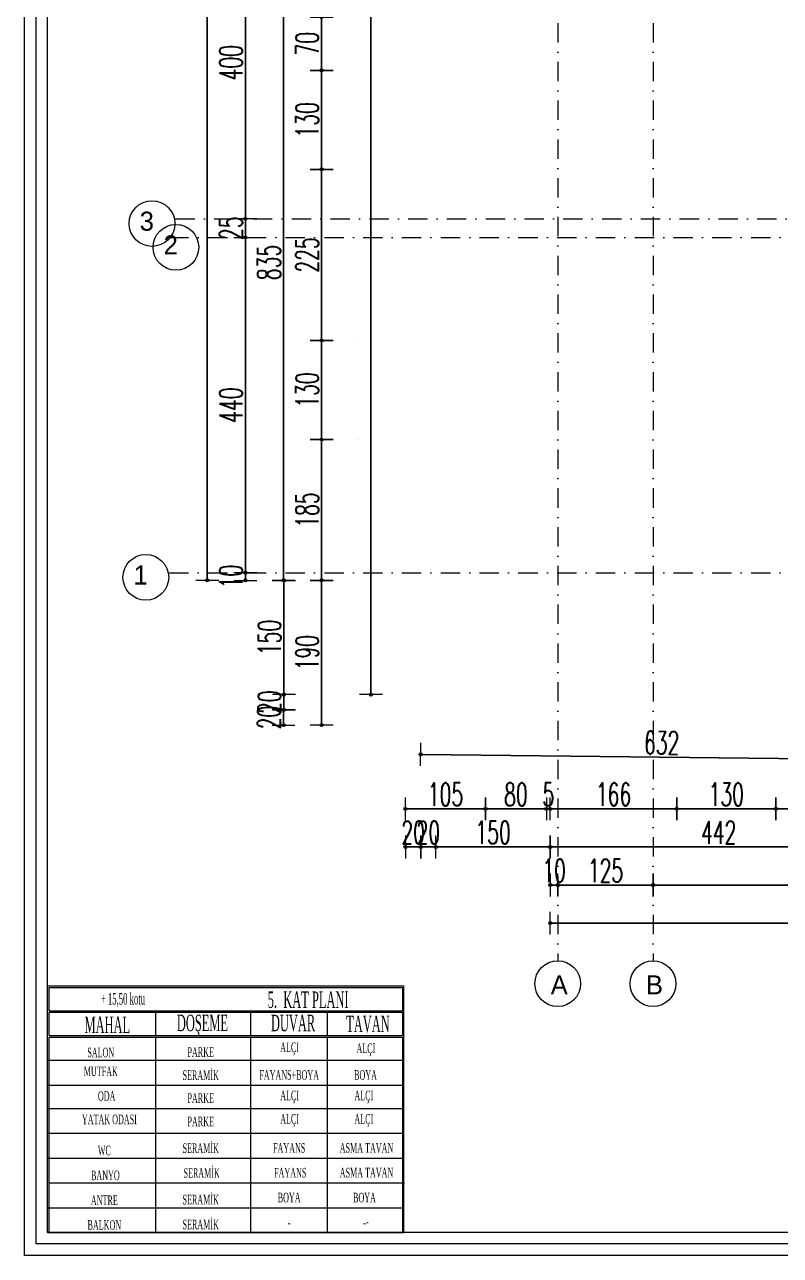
# Model space of a CAD drawing. Header units: millimetres. Extents: x -16104 to 67872, y -88009 to 12107.
# Drawn here: x 24713 to 25704, y 8729 to 10345 of the extents above; entities that cross this region are included whole.
import ezdxf

# ---------------------------------------------------------------- set-up
doc = ezdxf.new("R2010")
doc.units = ezdxf.units.MM
doc.linetypes.add('ACAD_ISO07W100', pattern=[3, 0, -3])
doc.linetypes.add('DASHDOTX2', pattern=[50.8, 25.4, -12.7, 0, -12.7])
doc.layers.get('0').update_dxf_attribs({"color": 241})
for name, color, linetype, lineweight in [('0.3', 114, 'Continuous', 5), ('AKS', 1, 'ACAD_ISO07W100', 5), ('akslar', 144, 'Continuous', 20), ('c05', 32, 'Continuous', 13), ('OLCU', 54, 'Continuous', 13)]:
    doc.layers.add(name, color=color, linetype=linetype, lineweight=lineweight)
doc.styles.add('DIM', font='Txttw.shx', dxfattribs={"width": 0.6})
doc.styles.add('OLCUIC', font='ROMANS.SHX', dxfattribs={"width": 0.5})
doc.dimstyles.new('50', dxfattribs={"dimscale": 0, "dimtxt": 30, "dimasz": 1, "dimexe": 0, "dimexo": 2, "dimgap": 4, "dimtad": 1, "dimdec": 0, "dimzin": 0, "dimdsep": 46, "dimtxsty": 'DIM', "dimblk1": 'DOT', "dimblk2": 'DOT', "dimsah": 1, "dimcen": 1.5, "dimdle": 3, "dimse1": 1, "dimse2": 1, "dimclrd": 256, "dimclre": 9, "dimclrt": 256, "dimadec": 0, "dimazin": 0, "dimtfac": 0.24, "dimtdec": 0, "dimtix": 1, "dimtmove": 2, "dimatfit": 3, "dimldrblk": 'DOT', "dimfxl": 0, "dimtolj": 1, "dimtzin": 15, "dimarcsym": 0})

# ---------------------------------------------------------------- blocks, each defined once
blk = doc.blocks.new('DOT')
for p, q in [((-2, 0), (0, 0)), ((0, 15), (0, -15)), ((2, 0), (0, 0))]:
    blk.add_line(p, q)
blk.add_circle((0, 0), 2)
blk = doc.blocks.new('*D5348')
at = {"layer": 'Defpoints', "color": 0, "transparency": 16777216}
for p in [(25402.4, 9365.5), (25568.4, 9365.5), (25568.4, 9315.5)]:
    blk.add_point(p, dxfattribs=at)
at = {"layer": 'OLCU', "lineweight": -2, "transparency": 16777216}
blk.add_line((25403.4, 9315.5), (25567.4, 9315.5), dxfattribs=at)
at = {"layer": 'OLCU', "lineweight": -2, "transparency": 16777216, "rotation": 180}
blk.add_blockref('DOT', (25402.4, 9315.5), dxfattribs=at)
at = {"layer": 'OLCU', "lineweight": -2, "transparency": 16777216}
blk.add_blockref('DOT', (25568.4, 9315.5), dxfattribs=at)
at = {"layer": 'OLCU', "transparency": 16777216, "insert": (25485.4, 9334.5), "char_height": 30, "attachment_point": 5, "style": 'DIM'}
blk.add_mtext('\\A1;166', dxfattribs=at)
blk = doc.blocks.new('*D5349')
at = {"layer": 'Defpoints', "color": 0, "transparency": 16777216}
for p in [(25568.4, 9365.5), (25698.4, 9365.5), (25698.4, 9315.5)]:
    blk.add_point(p, dxfattribs=at)
at = {"layer": 'OLCU', "lineweight": -2, "transparency": 16777216}
blk.add_line((25569.4, 9315.5), (25697.4, 9315.5), dxfattribs=at)
at = {"layer": 'OLCU', "lineweight": -2, "transparency": 16777216, "rotation": 180}
blk.add_blockref('DOT', (25568.4, 9315.5), dxfattribs=at)
at = {"layer": 'OLCU', "lineweight": -2, "transparency": 16777216}
blk.add_blockref('DOT', (25698.4, 9315.5), dxfattribs=at)
at = {"layer": 'OLCU', "transparency": 16777216, "insert": (25633.4, 9334.5), "char_height": 30, "attachment_point": 5, "style": 'DIM'}
blk.add_mtext('\\A1;130', dxfattribs=at)
blk = doc.blocks.new('*D5350')
at = {"layer": 'Defpoints', "color": 0, "transparency": 16777216}
for p in [(25698.4, 9365.5), (25914.4, 9365.5), (25914.4, 9315.5)]:
    blk.add_point(p, dxfattribs=at)
at = {"layer": 'OLCU', "lineweight": -2, "transparency": 16777216}
blk.add_line((25699.4, 9315.5), (25913.4, 9315.5), dxfattribs=at)
at = {"layer": 'OLCU', "lineweight": -2, "transparency": 16777216, "rotation": 180}
blk.add_blockref('DOT', (25698.4, 9315.5), dxfattribs=at)
at = {"layer": 'OLCU', "lineweight": -2, "transparency": 16777216}
blk.add_blockref('DOT', (25914.4, 9315.5), dxfattribs=at)
at = {"layer": 'OLCU', "transparency": 16777216, "insert": (25806.4, 9334.5), "char_height": 30, "attachment_point": 5, "style": 'DIM'}
blk.add_mtext('\\A1;216', dxfattribs=at)
blk = doc.blocks.new('*D5361')
at = {"layer": 'Defpoints', "color": 0, "transparency": 16777216}
for p in [(25402.4, 9300.5), (25844.4, 9300.5), (25844.4, 9265.5)]:
    blk.add_point(p, dxfattribs=at)
at = {"layer": 'OLCU', "lineweight": -2, "transparency": 16777216}
blk.add_line((25403.4, 9265.5), (25843.4, 9265.5), dxfattribs=at)
at = {"layer": 'OLCU', "lineweight": -2, "transparency": 16777216, "rotation": 180}
blk.add_blockref('DOT', (25402.4, 9265.5), dxfattribs=at)
at = {"layer": 'OLCU', "lineweight": -2, "transparency": 16777216}
blk.add_blockref('DOT', (25844.4, 9265.5), dxfattribs=at)
at = {"layer": 'OLCU', "transparency": 16777216, "insert": (25623.4, 9284.5), "char_height": 30, "attachment_point": 5, "style": 'DIM'}
blk.add_mtext('\\A1;442', dxfattribs=at)
blk = doc.blocks.new('*D5364')
at = {"layer": 'Defpoints', "color": 0, "transparency": 16777216}
for p in [(25412.4, 9215.5), (25537.4, 9215.5), (25537.4, 9215.5)]:
    blk.add_point(p, dxfattribs=at)
at = {"layer": 'OLCU', "lineweight": -2, "transparency": 16777216}
blk.add_line((25413.4, 9215.5), (25536.4, 9215.5), dxfattribs=at)
at = {"layer": 'OLCU', "lineweight": -2, "transparency": 16777216, "rotation": 180}
blk.add_blockref('DOT', (25412.4, 9215.5), dxfattribs=at)
at = {"layer": 'OLCU', "lineweight": -2, "transparency": 16777216}
blk.add_blockref('DOT', (25537.4, 9215.5), dxfattribs=at)
at = {"layer": 'OLCU', "transparency": 16777216, "insert": (25474.9, 9234.5), "char_height": 30, "attachment_point": 5, "style": 'DIM'}
blk.add_mtext('\\A1;125', dxfattribs=at)
blk = doc.blocks.new('*D5368')
at = {"layer": 'Defpoints', "color": 0, "transparency": 16777216}
for p in [(25402.4, 9200.5), (27452.4, 9200.5), (27452.4, 9165.5)]:
    blk.add_point(p, dxfattribs=at)
at = {"layer": 'OLCU', "lineweight": -2, "transparency": 16777216}
blk.add_line((25403.4, 9165.5), (27451.4, 9165.5), dxfattribs=at)
at = {"layer": 'OLCU', "lineweight": -2, "transparency": 16777216, "rotation": 180}
blk.add_blockref('DOT', (25402.4, 9165.5), dxfattribs=at)
at = {"layer": 'OLCU', "lineweight": -2, "transparency": 16777216}
blk.add_blockref('DOT', (27452.4, 9165.5), dxfattribs=at)
at = {"layer": 'OLCU', "transparency": 16777216, "insert": (26427.4, 9184.5), "char_height": 30, "attachment_point": 5, "style": 'DIM'}
blk.add_mtext('\\A1;2050', dxfattribs=at)
blk = doc.blocks.new('*D5410')
at = {"layer": 'Defpoints', "color": 0, "transparency": 16777216}
for p in [(25152.4, 10285), (25102.4, 10155), (25152.4, 10155)]:
    blk.add_point(p, dxfattribs=at)
at = {"layer": 'OLCU', "lineweight": -2, "transparency": 16777216}
blk.add_line((25102.4, 10284), (25102.4, 10156), dxfattribs=at)
for p, rotation in [((25102.4, 10285), 90), ((25102.4, 10155), 270)]:
    blk.add_blockref('DOT', p, dxfattribs=dict(at, rotation=rotation))
at = {"layer": 'OLCU', "transparency": 16777216, "insert": (25083.4, 10220), "char_height": 30, "attachment_point": 5, "rotation": 90, "style": 'DIM'}
blk.add_mtext('\\A1;130', dxfattribs=at)
blk = doc.blocks.new('*D5411')
at = {"layer": 'Defpoints', "color": 0, "transparency": 16777216}
for p in [(25152.4, 10155), (25102.4, 9930.3), (25152.4, 9930.3)]:
    blk.add_point(p, dxfattribs=at)
at = {"layer": 'OLCU', "lineweight": -2, "transparency": 16777216}
blk.add_line((25102.4, 10154), (25102.4, 9931.3), dxfattribs=at)
for p, rotation in [((25102.4, 10155), 90), ((25102.4, 9930.3), 270)]:
    blk.add_blockref('DOT', p, dxfattribs=dict(at, rotation=rotation))
at = {"layer": 'OLCU', "transparency": 16777216, "insert": (25083.4, 10042.7), "char_height": 30, "attachment_point": 5, "rotation": 90, "style": 'DIM'}
blk.add_mtext('\\A1;225', dxfattribs=at)
blk = doc.blocks.new('*D5626')
at = {"layer": 'Defpoints', "color": 0, "transparency": 16777216}
for p in [(25152.4, 9930.3), (25102.4, 9800.3), (25152.4, 9800.3)]:
    blk.add_point(p, dxfattribs=at)
at = {"layer": 'OLCU', "lineweight": -2, "transparency": 16777216}
blk.add_line((25102.4, 9929.3), (25102.4, 9801.3), dxfattribs=at)
for p, rotation in [((25102.4, 9930.3), 90), ((25102.4, 9800.3), 270)]:
    blk.add_blockref('DOT', p, dxfattribs=dict(at, rotation=rotation))
at = {"layer": 'OLCU', "transparency": 16777216, "insert": (25083.4, 9865.3), "char_height": 30, "attachment_point": 5, "rotation": 90, "style": 'DIM'}
blk.add_mtext('\\A1;130', dxfattribs=at)
blk = doc.blocks.new('*D5627')
at = {"layer": 'Defpoints', "color": 0, "transparency": 16777216}
for p in [(25152.4, 9800.3), (25102.4, 9615.5), (25152.4, 9615.5)]:
    blk.add_point(p, dxfattribs=at)
at = {"layer": 'OLCU', "lineweight": -2, "transparency": 16777216}
blk.add_line((25102.4, 9799.3), (25102.4, 9616.5), dxfattribs=at)
for p, rotation in [((25102.4, 9800.3), 90), ((25102.4, 9615.5), 270)]:
    blk.add_blockref('DOT', p, dxfattribs=dict(at, rotation=rotation))
at = {"layer": 'OLCU', "transparency": 16777216, "insert": (25083.4, 9707.9), "char_height": 30, "attachment_point": 5, "rotation": 90, "style": 'DIM'}
blk.add_mtext('\\A1;185', dxfattribs=at)
blk = doc.blocks.new('*D5413')
at = {"layer": 'Defpoints', "color": 0, "transparency": 16777216}
for p in [(25152.4, 10450), (25052.4, 9615.5), (25087.4, 9615.5)]:
    blk.add_point(p, dxfattribs=at)
at = {"layer": 'OLCU', "lineweight": -2, "transparency": 16777216}
blk.add_line((25052.4, 10449), (25052.4, 9616.5), dxfattribs=at)
for p, rotation in [((25052.4, 10450), 90), ((25052.4, 9615.5), 270)]:
    blk.add_blockref('DOT', p, dxfattribs=dict(at, rotation=rotation))
at = {"layer": 'OLCU', "transparency": 16777216, "insert": (25033.4, 10032.8), "char_height": 30, "attachment_point": 5, "rotation": 90, "style": 'DIM'}
blk.add_mtext('\\A1;835', dxfattribs=at)
blk = doc.blocks.new('*D5414')
at = {"layer": 'Defpoints', "color": 0, "transparency": 16777216}
for p in [(25002.4, 9615.5), (25052.4, 9625.5), (25052.4, 9615.5)]:
    blk.add_point(p, dxfattribs=at)
at = {"layer": 'OLCU', "lineweight": -2, "transparency": 16777216}
for p, q in [((25002.4, 9626.5), (25002.4, 9627.5)), ((25002.4, 9625.5), (25002.4, 9615.5)), ((25002.4, 9614.5), (25002.4, 9613.5))]:
    blk.add_line(p, q, dxfattribs=at)
for p, rotation in [((25002.4, 9625.5), 270), ((25002.4, 9615.5), 90)]:
    blk.add_blockref('DOT', p, dxfattribs=dict(at, rotation=rotation))
at = {"layer": 'OLCU', "transparency": 16777216, "insert": (24983.4, 9620.5), "char_height": 30, "attachment_point": 5, "rotation": 90, "style": 'DIM'}
blk.add_mtext('\\A1;10', dxfattribs=at)
blk = doc.blocks.new('*D5415')
at = {"layer": 'Defpoints', "color": 0, "transparency": 16777216}
for p in [(24987.4, 11425), (24952.4, 9615.5), (24987.4, 9615.5)]:
    blk.add_point(p, dxfattribs=at)
at = {"layer": 'OLCU', "lineweight": -2, "transparency": 16777216}
blk.add_line((24952.4, 11424), (24952.4, 9616.5), dxfattribs=at)
for p, rotation in [((24952.4, 11425), 90), ((24952.4, 9615.5), 270)]:
    blk.add_blockref('DOT', p, dxfattribs=dict(at, rotation=rotation))
at = {"layer": 'OLCU', "transparency": 16777216, "insert": (24933.4, 10520.3), "char_height": 30, "attachment_point": 5, "rotation": 90, "style": 'DIM'}
blk.add_mtext('\\A1;1810', dxfattribs=at)
blk = doc.blocks.new('*D5419')
at = {"layer": 'Defpoints', "color": 0, "transparency": 16777216}
for p in [(25397.4, 9365.5), (25402.4, 9365.5), (25397.4, 9315.5)]:
    blk.add_point(p, dxfattribs=at)
at = {"layer": 'OLCU', "lineweight": -2, "transparency": 16777216}
for p, q in [((25396.4, 9315.5), (25395.4, 9315.5)), ((25402.4, 9315.5), (25397.4, 9315.5)), ((25403.4, 9315.5), (25404.4, 9315.5))]:
    blk.add_line(p, q, dxfattribs=at)
blk.add_blockref('DOT', (25397.4, 9315.5), dxfattribs=at)
at = {"layer": 'OLCU', "lineweight": -2, "transparency": 16777216, "rotation": 180}
blk.add_blockref('DOT', (25402.4, 9315.5), dxfattribs=at)
at = {"layer": 'OLCU', "transparency": 16777216, "insert": (25399.9, 9334.5), "char_height": 30, "attachment_point": 5, "style": 'DIM'}
blk.add_mtext('\\A1;5', dxfattribs=at)
blk = doc.blocks.new('*D5420')
at = {"layer": 'Defpoints', "color": 0, "transparency": 16777216}
for p in [(25317.4, 9365.5), (25397.4, 9365.5), (25317.4, 9315.5)]:
    blk.add_point(p, dxfattribs=at)
at = {"layer": 'OLCU', "lineweight": -2, "transparency": 16777216}
blk.add_line((25396.4, 9315.5), (25318.4, 9315.5), dxfattribs=at)
at = {"layer": 'OLCU', "lineweight": -2, "transparency": 16777216, "rotation": 180}
blk.add_blockref('DOT', (25317.4, 9315.5), dxfattribs=at)
at = {"layer": 'OLCU', "lineweight": -2, "transparency": 16777216}
blk.add_blockref('DOT', (25397.4, 9315.5), dxfattribs=at)
at = {"layer": 'OLCU', "transparency": 16777216, "insert": (25357.4, 9334.5), "char_height": 30, "attachment_point": 5, "style": 'DIM'}
blk.add_mtext('\\A1;80', dxfattribs=at)
blk = doc.blocks.new('*D5421')
at = {"layer": 'Defpoints', "color": 0, "transparency": 16777216}
for p in [(25212.4, 9365.5), (25317.4, 9365.5), (25212.4, 9315.5)]:
    blk.add_point(p, dxfattribs=at)
at = {"layer": 'OLCU', "lineweight": -2, "transparency": 16777216}
blk.add_line((25316.4, 9315.5), (25213.4, 9315.5), dxfattribs=at)
at = {"layer": 'OLCU', "lineweight": -2, "transparency": 16777216, "rotation": 180}
blk.add_blockref('DOT', (25212.4, 9315.5), dxfattribs=at)
at = {"layer": 'OLCU', "lineweight": -2, "transparency": 16777216}
blk.add_blockref('DOT', (25317.4, 9315.5), dxfattribs=at)
at = {"layer": 'OLCU', "transparency": 16777216, "insert": (25264.9, 9334.5), "char_height": 30, "attachment_point": 5, "style": 'DIM'}
blk.add_mtext('\\A1;105', dxfattribs=at)
blk = doc.blocks.new('*D5422')
at = {"layer": 'Defpoints', "color": 0, "transparency": 16777216}
for p in [(25212.4, 9365.5), (25232.4, 9365.5), (25232.4, 9265.5)]:
    blk.add_point(p, dxfattribs=at)
at = {"layer": 'OLCU', "lineweight": -2, "transparency": 16777216}
for p, q in [((25211.4, 9265.5), (25210.4, 9265.5)), ((25212.4, 9265.5), (25232.4, 9265.5)), ((25233.4, 9265.5), (25234.4, 9265.5))]:
    blk.add_line(p, q, dxfattribs=at)
blk.add_blockref('DOT', (25212.4, 9265.5), dxfattribs=at)
at = {"layer": 'OLCU', "lineweight": -2, "transparency": 16777216, "rotation": 180}
blk.add_blockref('DOT', (25232.4, 9265.5), dxfattribs=at)
at = {"layer": 'OLCU', "transparency": 16777216, "insert": (25222.4, 9284.5), "char_height": 30, "attachment_point": 5, "style": 'DIM'}
blk.add_mtext('\\A1;20', dxfattribs=at)
blk = doc.blocks.new('*D5423')
at = {"layer": 'Defpoints', "color": 0, "transparency": 16777216}
for p in [(25252.4, 9363.1), (25402.4, 9365.5), (25402.4, 9265.5)]:
    blk.add_point(p, dxfattribs=at)
at = {"layer": 'OLCU', "lineweight": -2, "transparency": 16777216}
blk.add_line((25253.4, 9265.5), (25401.4, 9265.5), dxfattribs=at)
at = {"layer": 'OLCU', "lineweight": -2, "transparency": 16777216, "rotation": 180}
blk.add_blockref('DOT', (25252.4, 9265.5), dxfattribs=at)
at = {"layer": 'OLCU', "lineweight": -2, "transparency": 16777216}
blk.add_blockref('DOT', (25402.4, 9265.5), dxfattribs=at)
at = {"layer": 'OLCU', "transparency": 16777216, "insert": (25327.4, 9284.5), "char_height": 30, "attachment_point": 5, "style": 'DIM'}
blk.add_mtext('\\A1;150', dxfattribs=at)
blk = doc.blocks.new('*D5445')
at = {"layer": 'Defpoints', "color": 0, "transparency": 16777216}
for p in [(25152.4, 10355), (25102.4, 10285), (25152.4, 10285)]:
    blk.add_point(p, dxfattribs=at)
at = {"layer": 'OLCU', "lineweight": -2, "transparency": 16777216}
blk.add_line((25102.4, 10354), (25102.4, 10286), dxfattribs=at)
for p, rotation in [((25102.4, 10355), 90), ((25102.4, 10285), 270)]:
    blk.add_blockref('DOT', p, dxfattribs=dict(at, rotation=rotation))
at = {"layer": 'OLCU', "transparency": 16777216, "insert": (25083.4, 10320), "char_height": 30, "attachment_point": 5, "rotation": 90, "style": 'DIM'}
blk.add_mtext('\\A1;70', dxfattribs=at)
blk = doc.blocks.new('*D5446')
at = {"layer": 'Defpoints', "color": 0, "transparency": 16777216}
for p in [(25152.4, 9615.5), (25102.4, 9425.5), (25152.4, 9425.5)]:
    blk.add_point(p, dxfattribs=at)
at = {"layer": 'OLCU', "lineweight": -2, "transparency": 16777216}
blk.add_line((25102.4, 9614.5), (25102.4, 9426.5), dxfattribs=at)
for p, rotation in [((25102.4, 9615.5), 90), ((25102.4, 9425.5), 270)]:
    blk.add_blockref('DOT', p, dxfattribs=dict(at, rotation=rotation))
at = {"layer": 'OLCU', "transparency": 16777216, "insert": (25083.4, 9520.5), "char_height": 30, "attachment_point": 5, "rotation": 90, "style": 'DIM'}
blk.add_mtext('\\A1;190', dxfattribs=at)
blk = doc.blocks.new('*D5447')
at = {"layer": 'Defpoints', "color": 0, "transparency": 16777216}
for p in [(25152.4, 9445.5), (25052.4, 9425.5), (25152.4, 9425.5)]:
    blk.add_point(p, dxfattribs=at)
at = {"layer": 'OLCU', "lineweight": -2, "transparency": 16777216}
for p, q in [((25052.4, 9446.5), (25052.4, 9447.5)), ((25052.4, 9445.5), (25052.4, 9425.5)), ((25052.4, 9424.5), (25052.4, 9423.5))]:
    blk.add_line(p, q, dxfattribs=at)
for p, rotation in [((25052.4, 9445.5), 270), ((25052.4, 9425.5), 90)]:
    blk.add_blockref('DOT', p, dxfattribs=dict(at, rotation=rotation))
at = {"layer": 'OLCU', "transparency": 16777216, "insert": (25033.4, 9435.5), "char_height": 30, "attachment_point": 5, "rotation": 90, "style": 'DIM'}
blk.add_mtext('\\A1;20', dxfattribs=at)
blk = doc.blocks.new('*D5448')
at = {"layer": 'Defpoints', "color": 0, "transparency": 16777216}
for p in [(25052.4, 9615.5), (25052.9, 9465.5), (25052.9, 9465.5)]:
    blk.add_point(p, dxfattribs=at)
at = {"layer": 'OLCU', "lineweight": -2, "transparency": 16777216}
blk.add_line((25052.9, 9614.5), (25052.9, 9466.5), dxfattribs=at)
for p, rotation in [((25052.9, 9615.5), 90), ((25052.9, 9465.5), 270)]:
    blk.add_blockref('DOT', p, dxfattribs=dict(at, rotation=rotation))
at = {"layer": 'OLCU', "transparency": 16777216, "insert": (25033.9, 9540.5), "char_height": 30, "attachment_point": 5, "rotation": 90, "style": 'DIM'}
blk.add_mtext('\\A1;150', dxfattribs=at)
blk = doc.blocks.new('*D5466')
at = {"layer": 'Defpoints', "color": 0, "transparency": 16777216}
for p in [(25537.4, 9215.5), (26042.3, 9215.5), (26042.3, 9215.5)]:
    blk.add_point(p, dxfattribs=at)
at = {"layer": 'OLCU', "lineweight": -2, "transparency": 16777216}
blk.add_line((25538.4, 9215.5), (26041.3, 9215.5), dxfattribs=at)
at = {"layer": 'OLCU', "lineweight": -2, "transparency": 16777216, "rotation": 180}
blk.add_blockref('DOT', (25537.4, 9215.5), dxfattribs=at)
at = {"layer": 'OLCU', "lineweight": -2, "transparency": 16777216}
blk.add_blockref('DOT', (26042.3, 9215.5), dxfattribs=at)
at = {"layer": 'OLCU', "transparency": 16777216, "insert": (25789.9, 9234.5), "char_height": 30, "attachment_point": 5, "style": 'DIM'}
blk.add_mtext('\\A1;505', dxfattribs=at)
blk = doc.blocks.new('*D5484')
at = {"layer": 'Defpoints', "color": 0, "transparency": 16777216}
for p in [(25002.4, 10500), (25002.4, 10090), (25002.4, 10090)]:
    blk.add_point(p, dxfattribs=at)
at = {"layer": 'OLCU', "lineweight": -2, "transparency": 16777216}
blk.add_line((25002.4, 10499), (25002.4, 10091), dxfattribs=at)
for p, rotation in [((25002.4, 10500), 90), ((25002.4, 10090), 270)]:
    blk.add_blockref('DOT', p, dxfattribs=dict(at, rotation=rotation))
at = {"layer": 'OLCU', "transparency": 16777216, "insert": (24983.4, 10295), "char_height": 30, "attachment_point": 5, "rotation": 90, "style": 'DIM'}
blk.add_mtext('\\A1;400', dxfattribs=at)
blk = doc.blocks.new('*D5485')
at = {"layer": 'Defpoints', "color": 0, "transparency": 16777216}
for p in [(25002.4, 10090), (25002.4, 10065.5), (25002.4, 10065.5)]:
    blk.add_point(p, dxfattribs=at)
at = {"layer": 'OLCU', "lineweight": -2, "transparency": 16777216}
for p, q in [((25002.4, 10091), (25002.4, 10092)), ((25002.4, 10090), (25002.4, 10065.5)), ((25002.4, 10064.5), (25002.4, 10063.5))]:
    blk.add_line(p, q, dxfattribs=at)
for p, rotation in [((25002.4, 10090), 270), ((25002.4, 10065.5), 90)]:
    blk.add_blockref('DOT', p, dxfattribs=dict(at, rotation=rotation))
at = {"layer": 'OLCU', "transparency": 16777216, "insert": (24983.4, 10077.8), "char_height": 30, "attachment_point": 5, "rotation": 90, "style": 'DIM'}
blk.add_mtext('\\A1;25', dxfattribs=at)
blk = doc.blocks.new('*D5486')
at = {"layer": 'Defpoints', "color": 0, "transparency": 16777216}
for p in [(25002.4, 10065.5), (25002.4, 9625.5), (25002.4, 9625.5)]:
    blk.add_point(p, dxfattribs=at)
at = {"layer": 'OLCU', "lineweight": -2, "transparency": 16777216}
blk.add_line((25002.4, 10064.5), (25002.4, 9626.5), dxfattribs=at)
for p, rotation in [((25002.4, 10065.5), 90), ((25002.4, 9625.5), 270)]:
    blk.add_blockref('DOT', p, dxfattribs=dict(at, rotation=rotation))
at = {"layer": 'OLCU', "transparency": 16777216, "insert": (24983.4, 9845.5), "char_height": 30, "attachment_point": 5, "rotation": 90, "style": 'DIM'}
blk.add_mtext('\\A1;440', dxfattribs=at)
blk = doc.blocks.new('*D5494')
at = {"layer": 'Defpoints', "color": 0, "transparency": 16777216}
for p in [(25167.1, 11575), (25167.1, 11575), (25167.1, 9465.5)]:
    blk.add_point(p, dxfattribs=at)
at = {"layer": 'OLCU', "lineweight": -2, "transparency": 16777216}
blk.add_line((25167.1, 9466.5), (25167.1, 11574), dxfattribs=at)
for p, rotation in [((25167.1, 11575), 90), ((25167.1, 9465.5), 270)]:
    blk.add_blockref('DOT', p, dxfattribs=dict(at, rotation=rotation))
at = {"layer": 'OLCU', "transparency": 16777216, "insert": (25148.1, 10520.3), "char_height": 30, "attachment_point": 5, "rotation": 90, "style": 'DIM'}
blk.add_mtext('\\A1;2110', dxfattribs=at)
blk = doc.blocks.new('*D5502')
at = {"layer": 'Defpoints', "color": 0, "transparency": 16777216}
for p in [(25232.4, 9365.5), (25252.4, 9365.5), (25252.4, 9265.5)]:
    blk.add_point(p, dxfattribs=at)
at = {"layer": 'OLCU', "lineweight": -2, "transparency": 16777216}
for p, q in [((25231.4, 9265.5), (25230.4, 9265.5)), ((25232.4, 9265.5), (25252.4, 9265.5)), ((25253.4, 9265.5), (25254.4, 9265.5))]:
    blk.add_line(p, q, dxfattribs=at)
blk.add_blockref('DOT', (25232.4, 9265.5), dxfattribs=at)
at = {"layer": 'OLCU', "lineweight": -2, "transparency": 16777216, "rotation": 180}
blk.add_blockref('DOT', (25252.4, 9265.5), dxfattribs=at)
at = {"layer": 'OLCU', "transparency": 16777216, "insert": (25242.4, 9284.5), "char_height": 30, "attachment_point": 5, "style": 'DIM'}
blk.add_mtext('\\A1;20', dxfattribs=at)
blk = doc.blocks.new('*D5508')
at = {"layer": 'Defpoints', "color": 0, "transparency": 16777216}
for p in [(25152.9, 9465.5), (25052.9, 9445.5), (25152.9, 9445.5)]:
    blk.add_point(p, dxfattribs=at)
at = {"layer": 'OLCU', "lineweight": -2, "transparency": 16777216}
for p, q in [((25052.9, 9466.5), (25052.9, 9467.5)), ((25052.9, 9465.5), (25052.9, 9445.5)), ((25052.9, 9444.5), (25052.9, 9443.5))]:
    blk.add_line(p, q, dxfattribs=at)
for p, rotation in [((25052.9, 9465.5), 270), ((25052.9, 9445.5), 90)]:
    blk.add_blockref('DOT', p, dxfattribs=dict(at, rotation=rotation))
at = {"layer": 'OLCU', "transparency": 16777216, "insert": (25033.9, 9455.5), "char_height": 30, "attachment_point": 5, "rotation": 90, "style": 'DIM'}
blk.add_mtext('\\A1;20', dxfattribs=at)
blk = doc.blocks.new('*D5511')
at = {"layer": 'Defpoints', "color": 0, "transparency": 16777216}
for p in [(25402.4, 9265.5), (25412.4, 9265.5), (25412.4, 9215.5)]:
    blk.add_point(p, dxfattribs=at)
at = {"layer": 'OLCU', "lineweight": -2, "transparency": 16777216}
for p, q in [((25401.4, 9215.5), (25400.4, 9215.5)), ((25402.4, 9215.5), (25412.4, 9215.5)), ((25413.4, 9215.5), (25414.4, 9215.5))]:
    blk.add_line(p, q, dxfattribs=at)
blk.add_blockref('DOT', (25402.4, 9215.5), dxfattribs=at)
at = {"layer": 'OLCU', "lineweight": -2, "transparency": 16777216, "rotation": 180}
blk.add_blockref('DOT', (25412.4, 9215.5), dxfattribs=at)
at = {"layer": 'OLCU', "transparency": 16777216, "insert": (25407.4, 9234.5), "char_height": 30, "attachment_point": 5, "style": 'DIM'}
blk.add_mtext('\\A1;10', dxfattribs=at)
blk = doc.blocks.new('*D5228')
at = {"layer": 'Defpoints', "color": 0, "transparency": 16777216}
for p in [(25232.4, 9387), (25232.4, 9387), (25864.4, 9379.6)]:
    blk.add_point(p, dxfattribs=at)
at = {"layer": 'OLCU', "lineweight": -2, "transparency": 16777216}
blk.add_line((25863.4, 9379.6), (25233.4, 9387), dxfattribs=at)
for p, rotation in [((25232.4, 9387), 179.3311844585351), ((25864.4, 9379.6), 359.3311844585351)]:
    blk.add_blockref('DOT', p, dxfattribs=dict(at, rotation=rotation))
at = {"layer": 'OLCU', "transparency": 16777216, "insert": (25548.6, 9402.3), "char_height": 30, "attachment_point": 5, "rotation": 359.3312, "style": 'DIM'}
blk.add_mtext('\\A1;632', dxfattribs=at)

msp = doc.modelspace()

# ---------------------------------------------------------------- linework, layer by layer
at = {"layer": 'AKS', "linetype": 'ByBlock'}
for centre in [(24879.8, 10083.9), (24911.2, 10052.7), (24871.7, 9619.4), (25412.2, 9086), (25537.2, 9086)]:
    msp.add_circle(centre, 30, dxfattribs=at)
at = {"layer": 'akslar', "linetype": 'DASHDOTX2'}
for p, q in [((25412.4, 11925), (25412.4, 9115.5)), ((25537.4, 11925), (25537.4, 9115.5)), ((24910.5, 10090), (27960.5, 10090)), ((24902.4, 10065.5), (27952.4, 10065.5)), ((24902.4, 9625.5), (27952.4, 9625.5))]:
    msp.add_line(p, q, dxfattribs=at)
at = {"layer": 'c05'}
for points in [[(28242.9, 8939.6), (28242.9, 8729.3), (24712.7, 8729.3), (24712.7, 12107.1), (28242.9, 12107.1), (28242.9, 10251)], [(28227.9, 8939.6), (28227.9, 8744.3), (24727.7, 8744.3), (24727.7, 12092.1), (28227.9, 12092.1), (28227.9, 10251)], [(28212.9, 8939.6), (28212.9, 8759.3), (24742.7, 8759.3), (24742.7, 12077.1), (28212.9, 12077.1), (28212.9, 10251)]]:
    msp.add_lwpolyline(points, dxfattribs=at)
at = {"layer": 'OLCU'}
for p, q in [((25152.4, 9930.3), (25152.4, 9930.3)), ((25152.4, 9800.3), (25152.4, 9800.3)), ((24742.7, 8791.9), (24742.7, 9083.1)), ((24742.7, 8791.9), (24742.7, 9083.1)), ((24745, 9050.5), (24745, 9081.2)), ((25208.3, 9081.2), (25208.3, 9050.5)), ((25209.7, 9083.1), (25209.7, 8759.3)), ((24742.7, 8759.3), (24742.7, 9050.5)), ((24742.7, 8759.3), (24742.7, 9050.5)), ((24745, 9018), (24745, 9048.6)), ((24884.4, 9048.6), (24884.4, 9018)), ((24884.4, 9048.6), (24884.4, 9018)), ((25009.1, 9048.6), (25009.1, 9018)), ((25109.5, 9048.6), (25109.5, 9018)), ((25208.3, 9048.6), (25208.3, 9018)), ((24745, 8759.3), (24745, 9016)), ((24884.4, 9016), (24884.4, 8759.3)), ((24884.4, 9016), (24884.4, 8759.3)), ((25009.1, 9016), (25009.1, 8759.3)), ((25109.5, 9016), (25109.5, 8759.3)), ((25208.3, 9016), (25208.3, 8759.3))]:
    msp.add_line(p, q, dxfattribs=at)
for points in [[(24742.7, 9083.1), (25209.7, 9083.1)], [(24742.7, 9083.1), (25209.7, 9083.1)], [(24745, 9081.2), (25208.3, 9081.2)], [(24745, 9081.2), (25208.3, 9081.2)], [(24745, 9050.5), (25208.3, 9050.5)], [(24745, 9050.5), (25208.3, 9050.5)], [(24745, 9048.6), (25208.3, 9048.6)], [(24745, 9048.6), (25208.3, 9048.6)], [(24745, 9018), (25208.3, 9018)], [(24745, 9018), (25208.3, 9018)], [(24745, 9016), (25208.3, 9016)], [(24745, 9016), (25208.3, 9016)], [(24742.7, 8985.4), (25209.7, 8985.4)], [(24742.7, 8985.4), (25209.7, 8985.4)], [(24742.7, 8952.8), (25209.7, 8952.8)], [(24742.7, 8952.8), (25209.7, 8952.8)], [(24742.7, 8922.2), (25209.7, 8922.2)], [(24742.7, 8922.2), (25209.7, 8922.2)], [(24742.7, 8889.6), (25209.7, 8889.6)], [(24742.7, 8889.6), (25209.7, 8889.6)], [(24742.7, 8857.1), (25209.7, 8857.1)], [(24742.7, 8857.1), (25209.7, 8857.1)], [(24744, 8824.5), (25211, 8824.5)], [(24744, 8824.5), (25211, 8824.5)], [(24742.7, 8791.9), (25209.7, 8791.9)], [(24742.7, 8791.9), (25209.7, 8791.9)], [(24742.7, 8759.3), (25209.7, 8759.3)], [(24742.7, 8759.3), (25209.7, 8759.3)]]:
    msp.add_lwpolyline(points, dxfattribs=at)

# ---------------------------------------------------------------- texts
at = {"layer": '0.3', "ltscale": 0.7, "attachment_point": 8, "style": 'OLCUIC'}
for s, insert, char_height, width in [('{\\fTimes New Roman|b0|i0|c162|p18;+ 15,50 kotu }', (24841.7, 9055.1), 15.12, 206.873), ('{\\fTimes New Roman|b0|i0|c162|p18;5.  KAT PLANI}', (25084.7, 9053.7), 21.6, 262.139), ('{\\fTimes New Roman|b0|i0|c162|p18;DÖŞEME }', (24946, 9016.7), 21.6, 195.886), ('{\\fTimes New Roman|b0|i0|c162|p18;MAHAL }', (24821.2, 9021.2), 21.6, 195.886), ('{\\fTimes New Roman|b0|i0|c162|p18;DUVAR }', (25064.9, 9023.1), 21.6, 195.886), ('{\\fTimes New Roman|b0|i0|c162|p18;TAVAN}', (25163.2, 9021.9), 21.6, 195.886), ('{\\fTimes New Roman|b0|i0|c162|p18;SALON}', (24812.6, 8989.2), 12.6, 66.746), ('{\\fTimes New Roman|b0|i0|c162|p18;PARKE}', (24943.7, 8989.9), 12.6, 66.746), ('{\\fTimes New Roman|b0|i0|c162|p18;ALÇI}', (25060.4, 8992.1), 12.6, 66.746), ('{\\fTimes New Roman|b0|i0|c162|p18;ALÇI}', (25160.5, 8990.8), 12.6, 66.746), ('{\\fTimes New Roman|b0|i0|c162|p18;MUTFAK}', (24812.6, 8964.5), 12.6, 66.746), ('{\\fTimes New Roman|b0|i0|c162|p18;SERAMİK}', (24943.7, 8959.4), 12.6, 66.746), ('{\\fTimes New Roman|b0|i0|c162|p18;FAYANS+BOYA}', (25059.8, 8959.7), 12.6, 66.746), ('{\\fTimes New Roman|b0|i0|c162|p18;BOYA}', (25160, 8959.7), 12.6, 66.746), ('{\\fTimes New Roman|b0|i0|c162|p18; ODA}', (24819, 8932.1), 12.6, 93.627), ('{\\fTimes New Roman|b0|i0|c162|p18;PARKE}', (24943.7, 8929.5), 12.6, 66.746), ('{\\fTimes New Roman|b0|i0|c162|p18;ALÇI}', (25060.4, 8928.9), 12.6, 66.746), ('{\\fTimes New Roman|b0|i0|c162|p18;ALÇI}', (25157.8, 8928.9), 12.6, 66.746), ('{\\fTimes New Roman|b0|i0|c162|p18;YATAK ODASI}', (24823.9, 8901.4), 12.6, 79.966), ('{\\fTimes New Roman|b0|i0|c162|p18;PARKE}', (24943.7, 8898.8), 12.6, 66.746), ('{\\fTimes New Roman|b0|i0|c162|p18;ALÇI}', (25060.4, 8898.2), 12.6, 66.746), ('{\\fTimes New Roman|b0|i0|c162|p18;ALÇI}', (25157.8, 8898.2), 12.6, 66.746), ('{\\fTimes New Roman|b0|i0|c162|p18;WC}', (24817.3, 8860.5), 12.6, 66.746), ('{\\fTimes New Roman|b0|i0|c162|p18;SERAMİK}', (24943.7, 8863.6), 12.6, 66.746), ('{\\fTimes New Roman|b0|i0|c162|p18;FAYANS}', (25059.8, 8863.9), 12.6, 66.746), ('{\\fTimes New Roman|b0|i0|c162|p18;ASMA TAVAN}', (25161.3, 8863.9), 12.6, 87.313), ('{\\fTimes New Roman|b0|i0|c162|p18;BANYO}', (24818.6, 8827.9), 12.6, 66.746), ('{\\fTimes New Roman|b0|i0|c162|p18;SERAMİK}', (24945, 8831), 12.6, 66.746), ('{\\fTimes New Roman|b0|i0|c162|p18;FAYANS}', (25061.2, 8831.4), 12.6, 66.746), ('{\\fTimes New Roman|b0|i0|c162|p18;ASMA TAVAN}', (25161.3, 8831.4), 12.6, 87.313), ('{\\fTimes New Roman|b0|i0|c162|p18;ANTRE}', (24817.3, 8795.4), 12.6, 66.746), ('{\\fTimes New Roman|b0|i0|c162|p18;SERAMİK}', (24943.7, 8796.1), 12.6, 66.746), ('{\\fTimes New Roman|b0|i0|c162|p18;BOYA}', (25059.8, 8798.8), 12.6, 66.746), ('{\\fTimes New Roman|b0|i0|c162|p18;BOYA}', (25158.6, 8798.8), 12.6, 66.746), ('{\\fTimes New Roman|b0|i0|c162|p18;BALKON}', (24817.3, 8762.8), 12.6, 66.746), ('{\\fTimes New Roman|b0|i0|c162|p18;SERAMİK}', (24943.7, 8763.5), 12.6, 66.746), ('{\\fTimes New Roman|b0|i0|c162|p18;-}', (25059.8, 8766.2), 12.6, 66.746), ('{\\fTimes New Roman|b0|i0|c162|p18;-}', (25158.6, 8766.2), 12.6, 66.746), ('{\\fTimes New Roman|b0|i0|c162|p18;-}', (25162.4, 8767), 14, 74.163)]:
    msp.add_mtext(s, dxfattribs=dict(at, insert=insert, char_height=char_height, width=width))
at = {"layer": 'AKS', "char_height": 25, "width": 35.659, "attachment_point": 1}
for s, insert in [('3', (24863.7, 10099.5)), ('2', (24895.1, 10068.4)), ('1', (24855.6, 9635)), ('A', (25403, 9097)), ('B', (25528, 9097))]:
    msp.add_mtext(s, dxfattribs=dict(at, insert=insert))

# ---------------------------------------------------------------- dimensions: what is measured, and where the dimension line sits
at = {"layer": 'OLCU'}
for base, p1, p2, text, picture, middle in [((25167.1, 11575), (25167.1, 9465.5), (25167.1, 11575), '2110', '*D5494', (25148.1, 10520.3)), ((24952.4, 9615.5), (24987.4, 11425), (24987.4, 9615.5), '1810', '*D5415', (24933.4, 10520.3)), ((25002.4, 10090), (25002.4, 10500), (25002.4, 10090), '400', '*D5484', (24983.4, 10295))]:
    dim = msp.add_linear_dim(base=base, p1=p1, p2=p2, angle=90, text=text, dimstyle='50', override={"dimscale": 1}, dxfattribs=at)
    dim.commit()
    dim.dimension.update_dxf_attribs({"geometry": picture, "text_midpoint": middle})
for base, p1, p2, picture, middle in [((25052.3722398, 9615.5446397), (25152.3722398, 10450.0446397), (25087.3722398, 9615.5446397), '*D5413', (25033.3722398, 10032.7946397)), ((25102.4, 10285), (25152.4, 10355), (25152.4, 10285), '*D5445', (25083.4, 10320)), ((25102.4, 10155), (25152.4, 10285), (25152.4, 10155), '*D5410', (25083.4, 10220)), ((25102.4, 9930.3), (25152.4, 10155), (25152.4, 9930.3), '*D5411', (25083.4, 10042.7)), ((25002.3722398, 10065.5446397), (25002.3722398, 10090.0446397), (25002.3722398, 10065.5446397), '*D5485', (24983.3722398, 10077.7946397)), ((25002.4, 9625.5), (25002.4, 10065.5), (25002.4, 9625.5), '*D5486', (24983.4, 9845.5)), ((25102.4, 9800.3), (25152.4, 9930.3), (25152.4, 9800.3), '*D5626', (25083.4, 9865.3)), ((25102.4, 9615.5), (25152.4, 9800.3), (25152.4, 9615.5), '*D5627', (25083.4, 9707.9)), ((25002.4, 9615.5), (25052.4, 9625.5), (25052.4, 9615.5), '*D5414', (24983.4, 9620.5)), ((25052.9, 9465.5), (25052.4, 9615.5), (25052.9, 9465.5), '*D5448', (25033.9, 9540.5)), ((25102.4, 9425.5), (25152.4, 9615.5), (25152.4, 9425.5), '*D5446', (25083.4, 9520.5)), ((25052.9, 9445.5), (25152.9, 9465.5), (25152.9, 9445.5), '*D5508', (25033.9, 9455.5)), ((25052.4, 9425.5), (25152.4, 9445.5), (25152.4, 9425.5), '*D5447', (25033.4, 9435.5))]:
    dim = msp.add_linear_dim(base=base, p1=p1, p2=p2, angle=90, dimstyle='50', override={"dimscale": 1}, dxfattribs=at)
    dim.commit()
    dim.dimension.update_dxf_attribs({"geometry": picture, "text_midpoint": middle})
for p1, p2, picture, middle in [((25864.4, 9379.6), (25232.4, 9387), '*D5228', (25548.6, 9402.3)), ((25537.4, 9215.5), (26042.3, 9215.5), '*D5466', (25789.9, 9234.5))]:
    dim = msp.add_aligned_dim(p1=p1, p2=p2, distance=0, dimstyle='50', override={"dimscale": 1}, dxfattribs=at)
    dim.commit()
    dim.dimension.update_dxf_attribs({"geometry": picture, "text_midpoint": middle})
for base, p1, p2, picture, middle in [((25232.4, 9265.5), (25212.4, 9365.5), (25232.4, 9365.5), '*D5422', (25222.4, 9284.5)), ((25212.4, 9315.5), (25317.4, 9365.5), (25212.4, 9365.5), '*D5421', (25264.9, 9334.5)), ((25252.4, 9265.5), (25232.4, 9365.5), (25252.4, 9365.5), '*D5502', (25242.4, 9284.5)), ((25402.4, 9265.5), (25252.4, 9363.1), (25402.4, 9365.5), '*D5423', (25327.4, 9284.5)), ((25317.4, 9315.5), (25397.4, 9365.5), (25317.4, 9365.5), '*D5420', (25357.4, 9334.5)), ((25397.4, 9315.5), (25402.4, 9365.5), (25397.4, 9365.5), '*D5419', (25399.9, 9334.5)), ((25568.4, 9315.5), (25402.4, 9365.5), (25568.4, 9365.5), '*D5348', (25485.4, 9334.5)), ((25698.4, 9315.5), (25568.4, 9365.5), (25698.4, 9365.5), '*D5349', (25633.4, 9334.5)), ((25914.4, 9315.5), (25698.4, 9365.5), (25914.4, 9365.5), '*D5350', (25806.4, 9334.5)), ((25844.4, 9265.5), (25402.4, 9300.5), (25844.4, 9300.5), '*D5361', (25623.4, 9284.5)), ((25412.4, 9215.5), (25402.4, 9265.5), (25412.4, 9265.5), '*D5511', (25407.4, 9234.5)), ((25537.4, 9215.5), (25412.4, 9215.5), (25537.4, 9215.5), '*D5364', (25474.9, 9234.5)), ((27452.4, 9165.5), (25402.4, 9200.5), (27452.4, 9200.5), '*D5368', (26427.4, 9184.5))]:
    dim = msp.add_linear_dim(base=base, p1=p1, p2=p2, dimstyle='50', override={"dimscale": 1}, dxfattribs=at)
    dim.commit()
    dim.dimension.update_dxf_attribs({"geometry": picture, "text_midpoint": middle})

doc.saveas('drawing.dxf')
